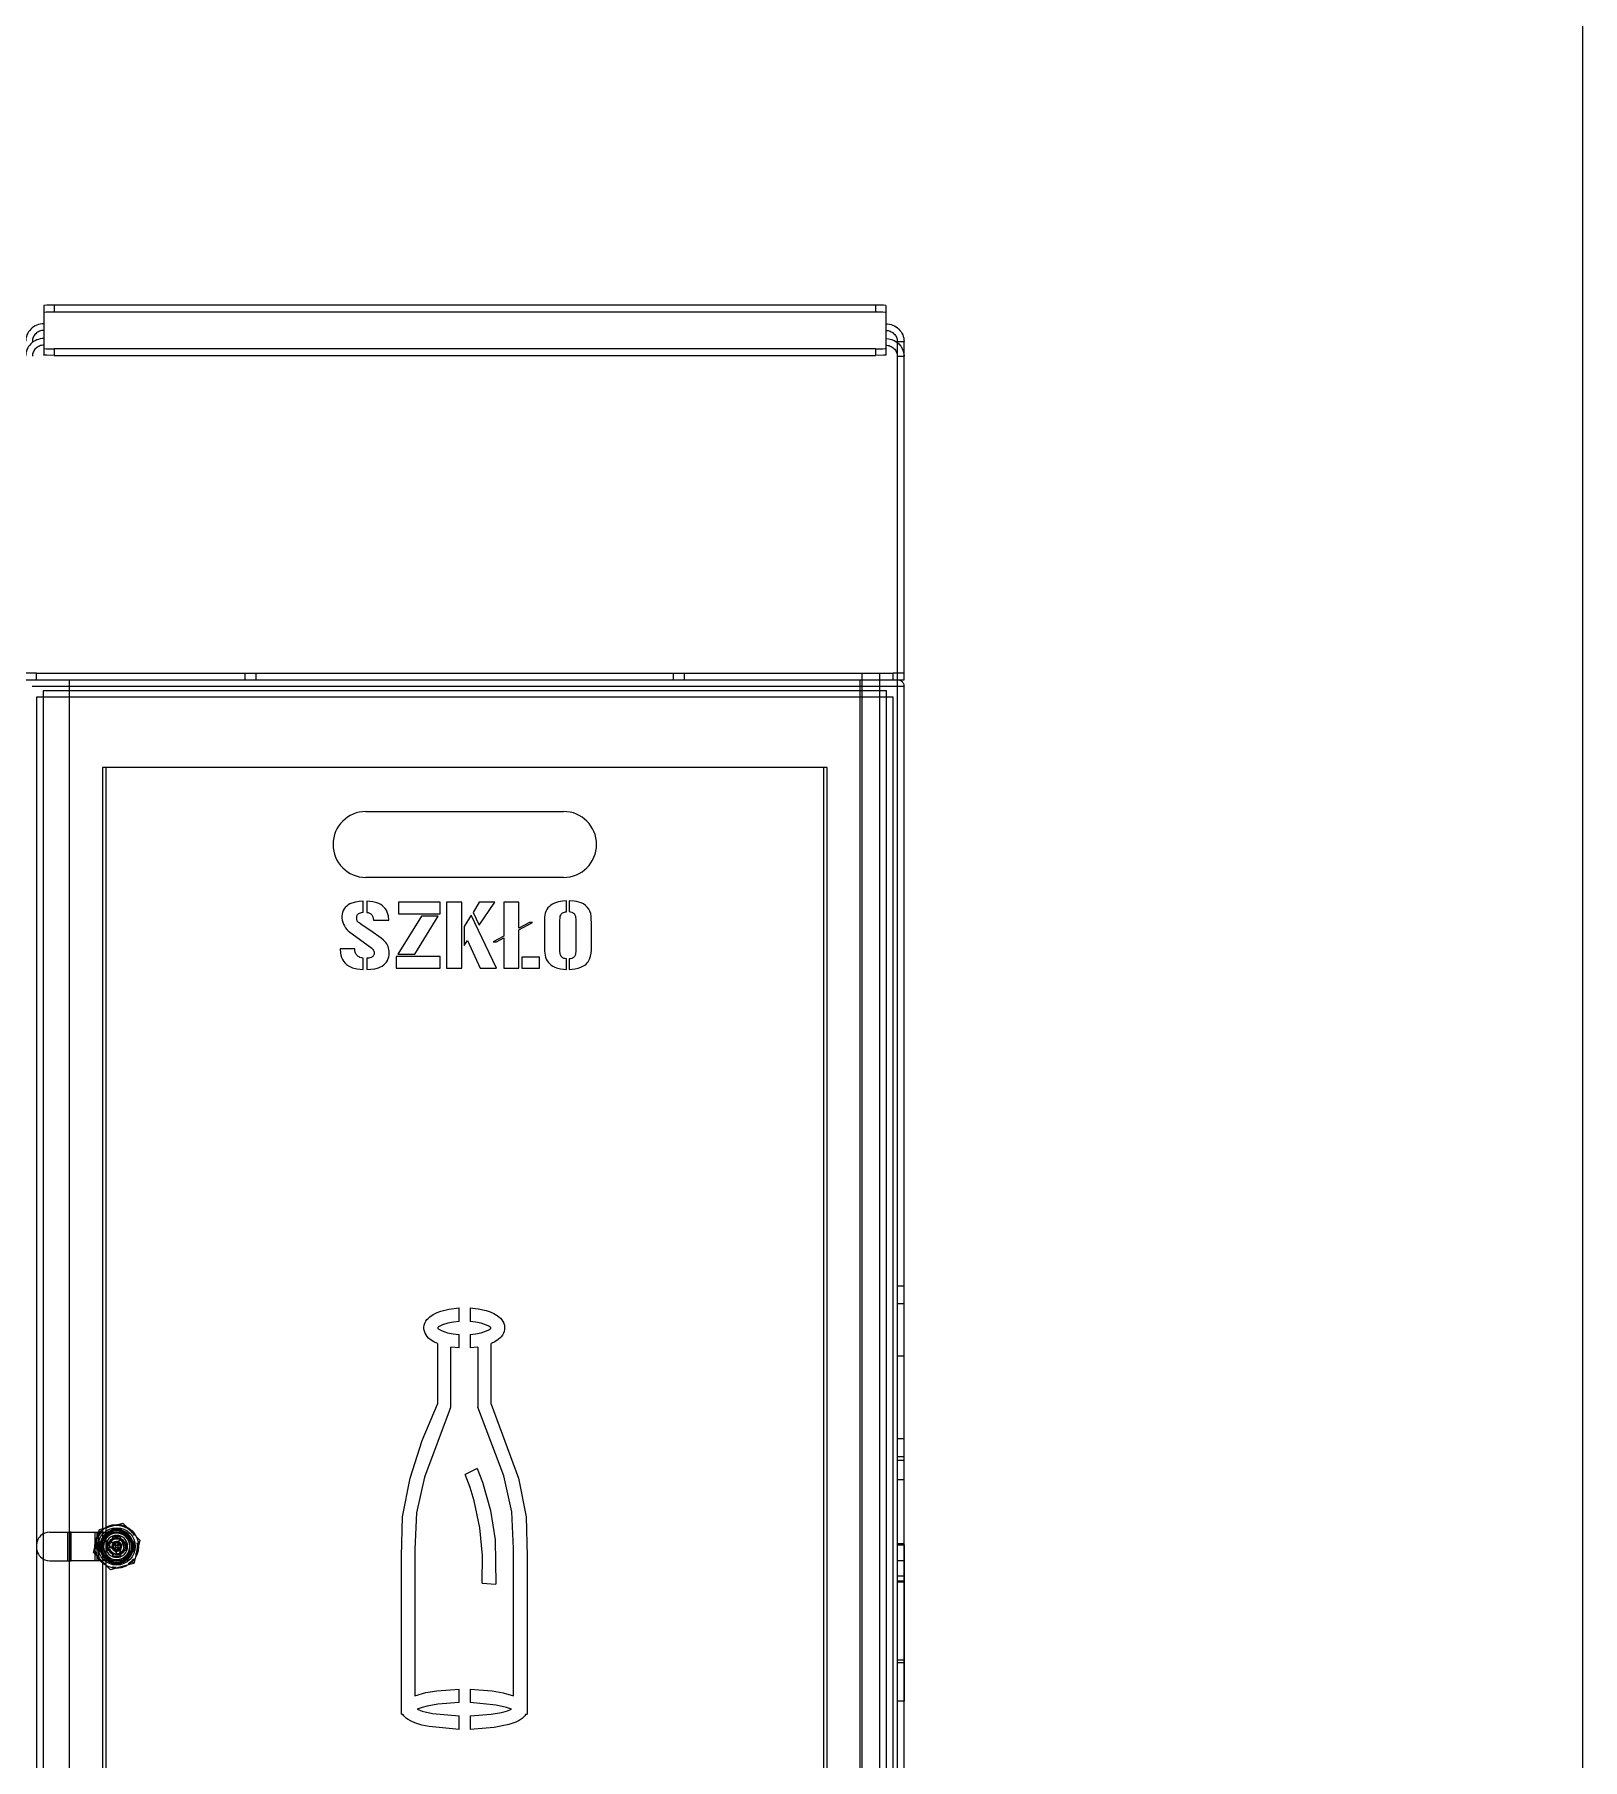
# Model space of a CAD drawing. Header units: millimetres. Extents: x 10366 to 13995, y 24552 to 29685.
# Drawn here: x 13290 to 13995, y 27531 to 28316 of the extents above; entities that cross this region are included whole.
import ezdxf

# ---------------------------------------------------------------- set-up
doc = ezdxf.new("R2010")
doc.units = ezdxf.units.MM
doc.header["$LTSCALE"] = 3
doc.layers.add('DomyÅ›lny', color=7, linetype='Continuous')

msp = doc.modelspace()

# ---------------------------------------------------------------- linework, layer by layer
msp.add_lwpolyline([(10366.2, 24552.48), (10366.2, 29684.64), (13995, 29684.64), (13995, 24552.48)], close=True)
at = {"layer": 'DomyÅ›lny'}
for p, q in [((13294.38, 28192.98), (13294.38, 28189.97)), ((13673.1, 28193.21), (13299.03, 28193.21)), ((13299.03, 28193.21), (13299.03, 28190.21)), ((13673.1, 28193.21), (13673.1, 28190.21)), ((13677.76, 28192.98), (13677.76, 28189.97)), ((13294.38, 28189.97), (13294.38, 28181.69)), ((13299.03, 28190.21), (13673.1, 28190.21)), ((13677.76, 28189.97), (13677.76, 28181.69)), ((13294.38, 28181.69), (13294.38, 28174.99)), ((13677.76, 28181.69), (13677.76, 28174.99)), ((13682.96, 28176.68), (13686.07, 28176.68)), ((13682.96, 28176.68), (13682.96, 28025.68)), ((13686.07, 28022.68), (13686.07, 28176.68)), ((13294.38, 28174.99), (13294.38, 28170.51)), ((13673.1, 28173.28), (13299.03, 28173.28)), ((13299.03, 28173.28), (13299.03, 28170.27)), ((13299.03, 28170.27), (13673.1, 28170.27)), ((13673.1, 28173.28), (13673.1, 28170.27)), ((13677.76, 28174.99), (13677.76, 28170.51)), ((13682.96, 28169.98), (13686.07, 28169.98)), ((13289.05, 28019.68), (13306.05, 28019.68)), ((13291.05, 28025.68), (13681.05, 28025.68)), ((13291.05, 28022.68), (13291.05, 28025.68)), ((13291.05, 28022.68), (13681.05, 28022.68)), ((13306.05, 28017.68), (13306.05, 28022.68)), ((13306.05, 28019.68), (13666.05, 28019.68)), ((13386.05, 28022.68), (13386.05, 28025.68)), ((13391.05, 28022.68), (13391.05, 28025.68)), ((13581.05, 28022.68), (13581.05, 28025.68)), ((13586.05, 28022.68), (13586.05, 28025.68)), ((13666.05, 28017.68), (13666.05, 28022.68)), ((13666.05, 28019.68), (13683.05, 28019.68)), ((13666.95, 28022.68), (13666.95, 28025.68)), ((13666.95, 28017.68), (13666.95, 28022.68)), ((13674.95, 28025.68), (13674.95, 28022.68)), ((13674.95, 28022.68), (13674.95, 28017.68)), ((13681.05, 28022.68), (13681.05, 28025.68)), ((13682.96, 28025.68), (13682.96, 28022.68)), ((13683.05, 27232.68), (13683.05, 28022.68)), ((13686.05, 28022.68), (13686.05, 28025.68)), ((13686.05, 27235.68), (13686.05, 28019.68)), ((13291.05, 28014.68), (13291.05, 27240.68)), ((13678.05, 28017.68), (13294.05, 28017.68)), ((13678.05, 28014.68), (13294.05, 28014.68)), ((13294.05, 28014.68), (13294.05, 27240.68)), ((13306.05, 27237.68), (13306.05, 28017.68)), ((13666.05, 27237.68), (13666.05, 28017.68)), ((13666.95, 27237.68), (13666.95, 28017.68)), ((13674.95, 28017.68), (13674.95, 27237.68)), ((13678.05, 27240.68), (13678.05, 28014.68)), ((13681.05, 27240.68), (13681.05, 28014.68)), ((13651.05, 27982.68), (13321.05, 27982.68)), ((13321.05, 27982.68), (13321.05, 27237.68)), ((13322.55, 27982.68), (13322.55, 27234.18)), ((13649.55, 27234.18), (13649.55, 27982.68)), ((13651.05, 27237.68), (13651.05, 27982.68)), ((13441.05, 27962.68), (13531.05, 27962.68)), ((13531.05, 27932.68), (13441.05, 27932.68)), ((13439.76, 27916.79), (13439.76, 27921.83)), ((13441.46, 27921.83), (13441.46, 27916.77)), ((13455.9, 27921.34), (13455.9, 27916.03)), ((13474.84, 27921.34), (13455.9, 27921.34)), ((13474.84, 27916.03), (13474.84, 27921.34)), ((13477.76, 27921.34), (13477.76, 27891.34)), ((13484.71, 27921.34), (13477.76, 27921.34)), ((13484.71, 27891.34), (13484.71, 27921.34)), ((13492.56, 27921.34), (13489.84, 27916.69)), ((13499.8, 27921.34), (13492.56, 27921.34)), ((13492.62, 27910.98), (13499.8, 27921.34)), ((13503.82, 27921.34), (13503.82, 27905.94)), ((13510.71, 27921.34), (13503.82, 27921.34)), ((13510.71, 27909.64), (13510.71, 27921.34)), ((13532.33, 27917.08), (13532.33, 27921.98)), ((13533.53, 27922), (13533.53, 27917.1)), ((13444.42, 27913.18), (13451.39, 27913.2)), ((13466.33, 27915.05), (13455.63, 27897.69)), ((13455.9, 27916.03), (13474.84, 27916.03)), ((13463.26, 27897.69), (13473.95, 27915.05)), ((13473.95, 27915.05), (13466.33, 27915.05)), ((13488.95, 27915.47), (13485.83, 27910.34)), ((13485.83, 27910.34), (13485.83, 27901.73)), ((13500.46, 27891.34), (13488.95, 27915.47)), ((13489.84, 27916.69), (13492.62, 27910.98)), ((13515.44, 27912.18), (13510.71, 27909.64)), ((13510.71, 27908.83), (13516.95, 27912.18)), ((13516.95, 27912.18), (13515.44, 27912.18)), ((13485.83, 27901.73), (13487.27, 27903.89)), ((13487.27, 27903.89), (13493.1, 27891.34)), ((13503.82, 27905.94), (13498.94, 27903.32)), ((13498.94, 27903.32), (13500.42, 27903.32)), ((13500.42, 27903.32), (13503.82, 27905.14)), ((13503.82, 27905.14), (13503.82, 27891.34)), ((13510.71, 27891.34), (13510.71, 27908.83)), ((13435.96, 27900.22), (13429.32, 27900.22)), ((13439.82, 27890.71), (13439.82, 27895.9)), ((13441.46, 27895.88), (13441.46, 27890.71)), ((13454.82, 27896.65), (13454.86, 27891.34)), ((13474.84, 27896.65), (13454.82, 27896.65)), ((13455.63, 27897.69), (13463.26, 27897.69)), ((13474.84, 27891.34), (13474.84, 27896.65)), ((13520.03, 27896.36), (13512.04, 27896.36)), ((13512.04, 27896.36), (13512.04, 27891.34)), ((13520.03, 27891.34), (13520.03, 27896.36)), ((13532.33, 27890.76), (13532.33, 27895.57)), ((13533.53, 27895.57), (13533.53, 27890.76)), ((13454.86, 27891.34), (13474.84, 27891.34)), ((13477.76, 27891.34), (13484.71, 27891.34)), ((13493.1, 27891.34), (13500.46, 27891.34)), ((13503.82, 27891.34), (13510.71, 27891.34)), ((13512.04, 27891.34), (13520.03, 27891.34)), ((13683.05, 27746.79), (13686.05, 27746.79)), ((13483.45, 27730.55), (13483.45, 27736.69)), ((13488.45, 27736.68), (13488.45, 27730.54)), ((13683.05, 27738.7), (13686.05, 27738.7)), ((13483.45, 27718.45), (13483.45, 27724.58)), ((13488.45, 27724.6), (13488.45, 27718.47)), ((13473.57, 27720.51), (13473.57, 27692.9)), ((13479.7, 27691.52), (13479.7, 27718.85)), ((13491.95, 27718.85), (13491.95, 27691.52)), ((13498.08, 27692.9), (13498.08, 27720.51)), ((13683.05, 27714.9), (13686.05, 27714.9)), ((13479.4, 27690.89), (13479.7, 27691.52)), ((13686.05, 27677.13), (13683.05, 27677.13)), ((13686.05, 27668.97), (13683.05, 27668.97)), ((13683.05, 27667.41), (13686.05, 27667.41)), ((13491.63, 27663.58), (13486.15, 27660.85)), ((13683.05, 27658.64), (13686.05, 27658.64)), ((13297.05, 27634.63), (13305.26, 27634.63)), ((13305.26, 27621.63), (13305.26, 27634.63)), ((13306.8, 27634.63), (13306.11, 27634.63)), ((13306.11, 27634.63), (13317.78, 27634.63)), ((13306.11, 27634.63), (13306.11, 27621.63)), ((13306.8, 27621.63), (13306.8, 27634.63)), ((13317.78, 27634.63), (13318.47, 27634.63)), ((13317.78, 27621.63), (13317.78, 27634.63)), ((13318.47, 27634.63), (13318.47, 27621.63)), ((13319.32, 27634.63), (13330.53, 27634.63)), ((13319.32, 27634.63), (13319.32, 27621.63)), ((13319.81, 27630.24), (13325.41, 27635.85)), ((13329.64, 27635.85), (13335.24, 27630.24)), ((13322.83, 27629.83), (13324.18, 27629.83)), ((13322.83, 27626.43), (13322.83, 27629.83)), ((13324.18, 27629.83), (13322.83, 27629.83)), ((13322.83, 27629.83), (13322.83, 27626.43)), ((13330.59, 27631.19), (13323.34, 27629.25)), ((13323.34, 27629.25), (13328.65, 27623.95)), ((13325.83, 27632.83), (13329.23, 27632.83)), ((13325.83, 27631.47), (13325.83, 27632.83)), ((13329.23, 27632.83), (13325.83, 27632.83)), ((13325.83, 27632.83), (13325.83, 27631.47)), ((13328.65, 27623.95), (13330.59, 27631.19)), ((13329.23, 27632.83), (13329.23, 27631.47)), ((13329.23, 27631.47), (13329.23, 27632.83)), ((13330.87, 27629.83), (13332.23, 27629.83)), ((13332.23, 27629.83), (13330.87, 27629.83)), ((13332.23, 27629.83), (13332.23, 27626.43)), ((13332.23, 27626.43), (13332.23, 27629.83)), ((13683.05, 27629.38), (13686.05, 27629.38)), ((13683.05, 27628.78), (13686.05, 27628.78)), ((13297.05, 27621.63), (13305.26, 27621.63)), ((13317.78, 27621.63), (13306.11, 27621.63)), ((13306.11, 27621.63), (13306.8, 27621.63)), ((13318.47, 27621.63), (13317.78, 27621.63)), ((13330.53, 27621.63), (13319.32, 27621.63)), ((13325.41, 27620.41), (13319.81, 27626.02)), ((13324.18, 27626.43), (13322.83, 27626.43)), ((13322.83, 27626.43), (13324.18, 27626.43)), ((13325.83, 27623.43), (13325.83, 27624.79)), ((13325.83, 27624.79), (13325.83, 27623.43)), ((13329.23, 27623.43), (13325.83, 27623.43)), ((13325.83, 27623.43), (13329.23, 27623.43)), ((13329.23, 27624.79), (13329.23, 27623.43)), ((13329.23, 27623.43), (13329.23, 27624.79)), ((13335.24, 27626.02), (13329.64, 27620.41)), ((13332.23, 27626.43), (13330.87, 27626.43)), ((13330.87, 27626.43), (13332.23, 27626.43)), ((13335.28, 27620.37), (13334.24, 27621.41)), ((13686.05, 27621.62), (13683.05, 27621.62)), ((13494, 27611.36), (13500.12, 27610.95)), ((13686.05, 27614.56), (13683.05, 27614.56)), ((13683.05, 27612.38), (13686.05, 27612.38)), ((13683.05, 27612.04), (13686.05, 27612.04)), ((13686.05, 27576.26), (13683.05, 27576.26)), ((13686.05, 27575.1), (13683.05, 27575.1)), ((13483.45, 27557.01), (13483.45, 27563.13)), ((13488.45, 27563.12), (13488.45, 27557)), ((13686.05, 27557.69), (13683.05, 27557.69)), ((13457.23, 27551.74), (13457.82, 27551.74)), ((13483.45, 27544.81), (13483.45, 27550.93)), ((13488.45, 27550.94), (13488.45, 27544.82)), ((13513.84, 27551.74), (13514.42, 27551.74))]:
    msp.add_line(p, q, dxfattribs=at)
for points in [[(13299.03, 28193.21, 0), (13295.7, 28193.14, 0), (13294.72, 28193.07, 0), (13294.47, 28193.02, 0), (13294.43, 28193.01, 0), (13294.4, 28193, 0), (13294.39, 28193, 0), (13294.39, 28192.99, 0), (13294.38, 28192.99, 0), (13294.38, 28192.99, 0), (13294.38, 28192.98, 0), (13294.38, 28192.98, 0), (13294.38, 28192.98, 0), (13294.38, 28192.98, 0), (13294.38, 28192.98, 0), (13294.38, 28192.98, 0)], [(13677.76, 28192.98, 0), (13677.76, 28192.98, 0), (13677.75, 28192.98, 0), (13677.75, 28192.98, 0), (13677.75, 28192.98, 0), (13677.75, 28192.99, 0), (13677.75, 28192.99, 0), (13677.75, 28192.99, 0), (13677.74, 28192.99, 0), (13677.73, 28193, 0), (13677.72, 28193.01, 0), (13677.69, 28193.02, 0), (13677.58, 28193.04, 0), (13676.75, 28193.12, 0), (13673.1, 28193.21, 0)], [(13294.38, 28184.69, 0), (13293.55, 28184.65, 0), (13292.73, 28184.53, 0), (13291.93, 28184.33, 0), (13291.15, 28184.06, 0), (13290.41, 28183.72, 0), (13289.71, 28183.31, 0), (13289.06, 28182.83, 0), (13288.46, 28182.3, 0), (13287.92, 28181.72, 0), (13287.44, 28181.08, 0), (13287.02, 28180.41, 0), (13286.68, 28179.71, 0), (13286.41, 28178.97, 0), (13286.22, 28178.22, 0), (13286.11, 28177.45, 0), (13286.07, 28176.68, 0)], [(13294.38, 28189.97, 0), (13294.38, 28189.98, 0), (13294.38, 28189.98, 0), (13294.38, 28189.98, 0), (13294.38, 28189.98, 0), (13294.38, 28189.98, 0), (13294.38, 28189.98, 0), (13294.39, 28189.99, 0), (13294.39, 28189.99, 0), (13294.4, 28190, 0), (13294.41, 28190, 0), (13294.45, 28190.01, 0), (13294.55, 28190.04, 0), (13295.39, 28190.12, 0), (13299.03, 28190.21, 0)], [(13673.1, 28190.21, 0), (13676.43, 28190.14, 0), (13677.41, 28190.06, 0), (13677.67, 28190.02, 0), (13677.71, 28190.01, 0), (13677.73, 28190, 0), (13677.74, 28189.99, 0), (13677.75, 28189.99, 0), (13677.75, 28189.99, 0), (13677.75, 28189.98, 0), (13677.75, 28189.98, 0), (13677.75, 28189.98, 0), (13677.75, 28189.98, 0), (13677.75, 28189.98, 0), (13677.76, 28189.98, 0), (13677.76, 28189.97, 0)], [(13677.76, 28184.69, 0), (13678.58, 28184.65, 0), (13679.4, 28184.53, 0), (13680.2, 28184.33, 0), (13680.98, 28184.06, 0), (13681.72, 28183.72, 0), (13682.42, 28183.31, 0), (13683.07, 28182.83, 0), (13683.67, 28182.3, 0), (13684.22, 28181.72, 0), (13684.7, 28181.08, 0), (13685.11, 28180.41, 0), (13685.45, 28179.71, 0), (13685.72, 28178.97, 0), (13685.91, 28178.22, 0), (13686.03, 28177.45, 0), (13686.07, 28176.68, 0)], [(13294.38, 28177.99, 0), (13293.55, 28177.95, 0), (13292.73, 28177.83, 0), (13291.93, 28177.63, 0), (13291.15, 28177.36, 0), (13290.41, 28177.02, 0), (13289.71, 28176.61, 0), (13289.06, 28176.13, 0), (13288.46, 28175.6, 0), (13287.92, 28175.01, 0), (13287.44, 28174.38, 0), (13287.02, 28173.71, 0), (13286.68, 28173, 0), (13286.41, 28172.27, 0), (13286.22, 28171.52, 0), (13286.11, 28170.75, 0), (13286.07, 28169.98, 0)], [(13294.38, 28181.69, 0), (13293.85, 28181.67, 0), (13293.34, 28181.59, 0), (13292.83, 28181.47, 0), (13292.34, 28181.29, 0), (13291.88, 28181.08, 0), (13291.44, 28180.82, 0), (13291.03, 28180.52, 0), (13290.66, 28180.18, 0), (13290.32, 28179.82, 0), (13290.02, 28179.42, 0), (13289.77, 28179, 0), (13289.56, 28178.56, 0), (13289.39, 28178.1, 0), (13289.27, 28177.64, 0), (13289.2, 28177.16, 0), (13289.18, 28176.68, 0)], [(13677.76, 28181.69, 0), (13678.28, 28181.67, 0), (13678.8, 28181.59, 0), (13679.3, 28181.47, 0), (13679.79, 28181.29, 0), (13680.25, 28181.08, 0), (13680.69, 28180.82, 0), (13681.1, 28180.52, 0), (13681.48, 28180.18, 0), (13681.81, 28179.82, 0), (13682.11, 28179.42, 0), (13682.37, 28179, 0), (13682.58, 28178.56, 0), (13682.74, 28178.1, 0), (13682.86, 28177.64, 0), (13682.93, 28177.16, 0), (13682.96, 28176.68, 0)], [(13677.76, 28177.99, 0), (13679.1, 28177.88, 0), (13680.4, 28177.57, 0), (13681.63, 28177.06, 0), (13682.76, 28176.37, 0), (13683.75, 28175.52, 0), (13684.59, 28174.54, 0), (13685.25, 28173.44, 0), (13685.72, 28172.26, 0)], [(13294.38, 28174.99, 0), (13293.85, 28174.96, 0), (13293.34, 28174.89, 0), (13292.83, 28174.76, 0), (13292.34, 28174.59, 0), (13291.88, 28174.37, 0), (13291.44, 28174.11, 0), (13291.03, 28173.82, 0), (13290.66, 28173.48, 0), (13290.32, 28173.11, 0), (13290.02, 28172.72, 0), (13289.77, 28172.3, 0), (13289.56, 28171.86, 0), (13289.39, 28171.4, 0), (13289.27, 28170.93, 0), (13289.2, 28170.46, 0), (13289.18, 28169.98, 0)], [(13294.38, 28173.51, 0), (13294.38, 28173.51, 0), (13294.38, 28173.51, 0), (13294.38, 28173.51, 0), (13294.38, 28173.51, 0), (13294.38, 28173.51, 0), (13294.38, 28173.5, 0), (13294.39, 28173.5, 0), (13294.39, 28173.5, 0), (13294.4, 28173.49, 0), (13294.41, 28173.49, 0), (13294.45, 28173.47, 0), (13294.55, 28173.45, 0), (13295.39, 28173.37, 0), (13299.03, 28173.28, 0)], [(13299.03, 28170.27, 0), (13295.7, 28170.35, 0), (13294.72, 28170.42, 0), (13294.47, 28170.46, 0), (13294.43, 28170.48, 0), (13294.4, 28170.49, 0), (13294.39, 28170.49, 0), (13294.39, 28170.5, 0), (13294.38, 28170.5, 0), (13294.38, 28170.5, 0), (13294.38, 28170.5, 0), (13294.38, 28170.5, 0), (13294.38, 28170.51, 0), (13294.38, 28170.51, 0), (13294.38, 28170.51, 0), (13294.38, 28170.51, 0)], [(13673.1, 28173.28, 0), (13676.43, 28173.35, 0), (13677.41, 28173.43, 0), (13677.67, 28173.47, 0), (13677.71, 28173.48, 0), (13677.73, 28173.49, 0), (13677.74, 28173.5, 0), (13677.75, 28173.5, 0), (13677.75, 28173.5, 0), (13677.75, 28173.51, 0), (13677.75, 28173.51, 0), (13677.75, 28173.51, 0), (13677.75, 28173.51, 0), (13677.75, 28173.51, 0), (13677.76, 28173.51, 0), (13677.76, 28173.51, 0)], [(13677.76, 28170.51, 0), (13677.76, 28170.51, 0), (13677.75, 28170.51, 0), (13677.75, 28170.51, 0), (13677.75, 28170.5, 0), (13677.75, 28170.5, 0), (13677.75, 28170.5, 0), (13677.75, 28170.5, 0), (13677.74, 28170.49, 0), (13677.73, 28170.49, 0), (13677.72, 28170.48, 0), (13677.69, 28170.47, 0), (13677.58, 28170.45, 0), (13676.75, 28170.36, 0), (13673.1, 28170.27, 0)], [(13677.76, 28174.99, 0), (13678.28, 28174.96, 0), (13678.8, 28174.89, 0), (13679.3, 28174.76, 0), (13679.79, 28174.59, 0), (13680.25, 28174.37, 0), (13680.69, 28174.11, 0), (13681.1, 28173.82, 0), (13681.48, 28173.48, 0), (13681.81, 28173.11, 0), (13682.11, 28172.72, 0), (13682.37, 28172.3, 0), (13682.58, 28171.86, 0), (13682.74, 28171.4, 0), (13682.86, 28170.93, 0), (13682.93, 28170.46, 0), (13682.96, 28169.98, 0)], [(13685.72, 28172.26, 0), (13685.98, 28171.13, 0), (13686.07, 28169.98, 0)], [(13291.05, 28025.68, 0), (13286.05, 28025.68, 0)], [(13286.05, 28022.68, 0), (13286.05, 28022.68, 0), (13286.05, 28022.68, 0), (13286.05, 28022.68, 0), (13286.05, 28022.68, 0), (13286.05, 28022.68, 0), (13286.05, 28022.68, 0), (13286.05, 28022.68, 0), (13286.05, 28022.68, 0), (13286.05, 28022.68, 0), (13286.06, 28022.68, 0), (13286.06, 28022.68, 0), (13286.06, 28022.68, 0), (13286.09, 28022.68, 0), (13286.2, 28022.68, 0), (13286.67, 28022.68, 0), (13291.05, 28022.68, 0)], [(13686.05, 28025.68, 0), (13686.05, 28025.68, 0), (13686.05, 28025.68, 0), (13686.05, 28025.68, 0), (13686.05, 28025.68, 0), (13686.05, 28025.68, 0), (13686.05, 28025.68, 0), (13686.05, 28025.68, 0), (13686.05, 28025.68, 0), (13686.05, 28025.68, 0), (13686.05, 28025.68, 0), (13686.05, 28025.68, 0), (13686.05, 28025.68, 0), (13686.05, 28025.68, 0), (13686.02, 28025.68, 0), (13685.91, 28025.68, 0), (13685.44, 28025.68, 0), (13681.05, 28025.68, 0)], [(13681.05, 28022.68, 0), (13686.05, 28022.68, 0)], [(13683.05, 28022.68, 0), (13683.43, 28022.66, 0), (13683.8, 28022.58, 0), (13684.14, 28022.48, 0), (13684.45, 28022.34, 0), (13684.72, 28022.17, 0), (13684.97, 28021.99, 0), (13685.19, 28021.79, 0), (13685.38, 28021.58, 0), (13685.54, 28021.36, 0), (13685.68, 28021.13, 0), (13685.8, 28020.9, 0), (13685.96, 28020.42, 0), (13686.03, 28020.06, 0), (13686.05, 28019.68, 0)], [(13683.05, 28019.68, 0), (13686.05, 28019.68, 0)], [(13294.05, 28014.68, 0), (13291.05, 28014.68, 0)], [(13294.05, 28017.68, 0), (13294.05, 28017.68, 0), (13294.05, 28017.68, 0), (13294.05, 28017.68, 0), (13294.05, 28017.68, 0), (13294.05, 28017.68, 0), (13294.05, 28017.68, 0), (13294.05, 28017.68, 0), (13294.05, 28017.68, 0), (13294.05, 28017.68, 0), (13294.05, 28017.68, 0), (13294.05, 28017.68, 0), (13294.05, 28017.68, 0), (13294.05, 28017.68, 0), (13294.05, 28017.66, 0), (13294.05, 28017.6, 0), (13294.05, 28017.31, 0), (13294.05, 28014.68, 0)], [(13678.05, 28014.68, 0), (13678.05, 28017.68, 0)], [(13681.05, 28014.68, 0), (13681.05, 28014.68, 0), (13681.05, 28014.68, 0), (13681.05, 28014.68, 0), (13681.05, 28014.68, 0), (13681.05, 28014.68, 0), (13681.05, 28014.68, 0), (13681.05, 28014.68, 0), (13681.05, 28014.68, 0), (13681.05, 28014.68, 0), (13681.05, 28014.68, 0), (13681.05, 28014.68, 0), (13681.05, 28014.68, 0), (13681.05, 28014.68, 0), (13681.03, 28014.68, 0), (13680.97, 28014.68, 0), (13680.68, 28014.68, 0), (13678.05, 28014.68, 0)], [(13439.76, 27921.83, 0), (13438, 27921.72, 0), (13436.26, 27921.44, 0), (13434.57, 27920.95, 0), (13433.76, 27920.6, 0), (13432.99, 27920.17, 0), (13432.28, 27919.65, 0), (13431.65, 27919.04, 0), (13431.11, 27918.34, 0), (13430.68, 27917.57, 0), (13430.36, 27916.75, 0), (13430.15, 27915.89, 0), (13430.04, 27915.02, 0), (13430, 27914.14, 0)], [(13451.39, 27913.2, 0), (13451.25, 27915.07, 0), (13451.06, 27915.98, 0), (13450.77, 27916.87, 0), (13450.37, 27917.71, 0), (13449.85, 27918.49, 0), (13449.24, 27919.2, 0), (13448.53, 27919.81, 0), (13447.75, 27920.32, 0), (13446.92, 27920.74, 0), (13446.05, 27921.08, 0), (13444.24, 27921.55, 0), (13441.46, 27921.83, 0)], [(13532.33, 27921.98, 0), (13530.48, 27921.84, 0), (13528.66, 27921.52, 0), (13526.9, 27920.96, 0), (13526.06, 27920.56, 0), (13525.28, 27920.07, 0), (13524.56, 27919.49, 0), (13523.93, 27918.81, 0), (13523.4, 27918.05, 0), (13522.99, 27917.22, 0), (13522.69, 27916.35, 0), (13522.49, 27915.44, 0), (13522.38, 27914.52, 0), (13522.35, 27913.6, 0)], [(13532.33, 27895.57, 0), (13531.56, 27895.7, 0), (13531.19, 27895.82, 0), (13530.84, 27895.97, 0), (13530.51, 27896.18, 0), (13530.21, 27896.43, 0), (13529.96, 27896.73, 0), (13529.76, 27897.06, 0), (13529.61, 27897.42, 0), (13529.51, 27897.79, 0), (13529.44, 27898.17, 0), (13529.4, 27898.95, 0), (13529.4, 27905.16, 0), (13529.4, 27911.37, 0), (13529.4, 27913.21, 0), (13529.41, 27914.13, 0), (13529.45, 27914.59, 0), (13529.55, 27915.05, 0), (13529.71, 27915.48, 0), (13529.81, 27915.69, 0), (13529.93, 27915.88, 0), (13530.07, 27916.06, 0), (13530.23, 27916.23, 0), (13530.4, 27916.39, 0), (13530.59, 27916.52, 0), (13530.99, 27916.75, 0), (13531.42, 27916.91, 0), (13531.87, 27917.02, 0), (13532.33, 27917.08, 0)], [(13532.33, 27895.57, 0), (13531.56, 27895.7, 0), (13531.19, 27895.82, 0), (13530.84, 27895.97, 0), (13530.51, 27896.18, 0), (13530.21, 27896.43, 0), (13529.96, 27896.73, 0), (13529.76, 27897.06, 0), (13529.61, 27897.42, 0), (13529.51, 27897.79, 0), (13529.44, 27898.17, 0), (13529.4, 27898.95, 0), (13529.4, 27905.16, 0), (13529.4, 27911.37, 0), (13529.4, 27913.22, 0), (13529.41, 27914.14, 0), (13529.45, 27914.6, 0), (13529.55, 27915.05, 0), (13529.71, 27915.48, 0), (13529.81, 27915.69, 0), (13529.93, 27915.88, 0), (13530.07, 27916.07, 0), (13530.23, 27916.24, 0), (13530.4, 27916.39, 0), (13530.59, 27916.53, 0), (13530.99, 27916.75, 0), (13531.42, 27916.91, 0), (13531.87, 27917.02, 0), (13532.33, 27917.08, 0)], [(13533.53, 27890.76, 0), (13536.29, 27891.01, 0), (13537.64, 27891.31, 0), (13538.95, 27891.76, 0), (13540.18, 27892.4, 0), (13540.75, 27892.79, 0), (13541.28, 27893.24, 0), (13541.76, 27893.73, 0), (13542.19, 27894.28, 0), (13542.56, 27894.86, 0), (13542.88, 27895.48, 0), (13543.34, 27896.78, 0), (13543.6, 27898.14, 0), (13543.7, 27899.53, 0), (13543.7, 27910.61, 0), (13543.59, 27915.11, 0), (13543.37, 27916.22, 0), (13543.01, 27917.28, 0), (13542.5, 27918.28, 0), (13541.82, 27919.19, 0), (13541, 27919.96, 0), (13540.07, 27920.58, 0), (13539.05, 27921.07, 0), (13537.99, 27921.44, 0), (13536.89, 27921.7, 0), (13535.78, 27921.87, 0), (13533.53, 27922, 0)], [(13533.53, 27917.1, 0), (13534.15, 27917.02, 0), (13534.75, 27916.85, 0), (13535.04, 27916.73, 0), (13535.31, 27916.58, 0), (13535.57, 27916.39, 0), (13535.79, 27916.18, 0), (13535.99, 27915.94, 0), (13536.16, 27915.68, 0), (13536.3, 27915.4, 0), (13536.4, 27915.1, 0), (13536.47, 27914.8, 0), (13536.52, 27914.49, 0), (13536.56, 27913.87, 0)], [(13430, 27914.14, 0), (13430.19, 27913.21, 0), (13430.45, 27912.3, 0), (13430.8, 27911.42, 0), (13431.23, 27910.58, 0), (13431.75, 27909.78, 0), (13432.34, 27909.04, 0), (13433, 27908.36, 0), (13433.72, 27907.75, 0)], [(13451.6, 27898.37, 0), (13451.59, 27899.09, 0), (13451.51, 27899.81, 0), (13451.37, 27900.52, 0), (13451.15, 27901.21, 0), (13450.86, 27901.87, 0), (13450.5, 27902.5, 0), (13450.08, 27903.09, 0), (13449.11, 27904.15, 0), (13447.98, 27905.06, 0), (13443.25, 27908.37, 0), (13439.36, 27911, 0), (13438.39, 27911.65, 0), (13437.9, 27911.98, 0), (13437.66, 27912.15, 0), (13437.44, 27912.35, 0), (13437.25, 27912.57, 0), (13437.1, 27912.82, 0), (13436.98, 27913.08, 0), (13436.89, 27913.37, 0), (13436.84, 27913.65, 0), (13436.83, 27913.95, 0), (13436.84, 27914.24, 0), (13436.87, 27914.53, 0)], [(13436.87, 27914.53, 0), (13436.89, 27914.79, 0), (13436.94, 27915.04, 0), (13437.01, 27915.28, 0), (13437.12, 27915.51, 0), (13437.25, 27915.73, 0), (13437.42, 27915.92, 0), (13437.61, 27916.09, 0), (13437.82, 27916.24, 0), (13438.04, 27916.36, 0), (13438.51, 27916.56, 0), (13439, 27916.69, 0), (13439.76, 27916.79, 0)], [(13441.46, 27916.77, 0), (13442.09, 27916.64, 0), (13442.4, 27916.55, 0), (13442.7, 27916.42, 0), (13442.98, 27916.27, 0), (13443.25, 27916.08, 0), (13443.49, 27915.87, 0), (13443.71, 27915.62, 0), (13443.89, 27915.36, 0), (13444.04, 27915.07, 0), (13444.17, 27914.77, 0), (13444.33, 27914.15, 0), (13444.42, 27913.18, 0)], [(13522.35, 27913.6, 0), (13522.38, 27899.05, 0), (13522.62, 27897.25, 0), (13522.85, 27896.37, 0), (13523.18, 27895.52, 0), (13523.6, 27894.72, 0), (13524.12, 27893.97, 0), (13524.74, 27893.3, 0), (13525.43, 27892.71, 0), (13526.19, 27892.21, 0), (13527.01, 27891.8, 0), (13527.85, 27891.48, 0), (13529.62, 27891.03, 0), (13532.33, 27890.76, 0)], [(13536.56, 27913.87, 0), (13536.56, 27903.84, 0), (13536.56, 27898.82, 0), (13536.53, 27898.2, 0), (13536.4, 27897.58, 0), (13536.3, 27897.29, 0), (13536.17, 27897, 0), (13536, 27896.74, 0), (13535.8, 27896.49, 0), (13535.58, 27896.28, 0), (13535.32, 27896.09, 0), (13535.05, 27895.94, 0), (13534.76, 27895.82, 0), (13534.15, 27895.65, 0), (13533.53, 27895.57, 0)], [(13433.72, 27907.75, 0), (13443.05, 27900.98, 0)], [(13429.32, 27900.22, 0), (13429.46, 27898.21, 0), (13429.66, 27897.23, 0), (13429.96, 27896.27, 0), (13430.36, 27895.35, 0), (13430.89, 27894.49, 0), (13431.52, 27893.71, 0), (13432.26, 27893.03, 0), (13433.08, 27892.45, 0), (13433.96, 27891.97, 0), (13434.89, 27891.58, 0), (13436.82, 27891.05, 0), (13439.82, 27890.71, 0)], [(13439.82, 27895.9, 0), (13439.02, 27896.03, 0), (13438.25, 27896.28, 0), (13437.89, 27896.46, 0), (13437.54, 27896.67, 0), (13437.23, 27896.92, 0), (13436.95, 27897.21, 0), (13436.7, 27897.53, 0), (13436.5, 27897.88, 0), (13436.33, 27898.24, 0), (13436.2, 27898.62, 0), (13436.03, 27899.41, 0), (13435.96, 27900.22, 0)], [(13441.46, 27890.71, 0), (13445.03, 27891.09, 0), (13446.77, 27891.56, 0), (13447.6, 27891.9, 0), (13448.4, 27892.32, 0), (13449.14, 27892.82, 0), (13449.81, 27893.42, 0), (13450.39, 27894.11, 0), (13450.85, 27894.88, 0), (13451.2, 27895.71, 0), (13451.43, 27896.58, 0), (13451.56, 27897.47, 0), (13451.6, 27898.37, 0)], [(13444.84, 27898.29, 0), (13444.82, 27898, 0), (13444.77, 27897.71, 0), (13444.68, 27897.44, 0), (13444.54, 27897.18, 0), (13444.37, 27896.95, 0), (13444.17, 27896.74, 0), (13443.94, 27896.57, 0), (13443.69, 27896.42, 0), (13443.43, 27896.29, 0), (13442.88, 27896.1, 0), (13442.32, 27895.98, 0), (13441.46, 27895.88, 0)], [(13443.05, 27900.98, 0), (13443.7, 27900.46, 0), (13443.99, 27900.16, 0), (13444.24, 27899.83, 0), (13444.46, 27899.47, 0), (13444.63, 27899.09, 0), (13444.76, 27898.7, 0), (13444.84, 27898.29, 0)], [(13473.57, 27720.51, 0), (13471.88, 27721.32, 0), (13470.31, 27722.34, 0), (13469.59, 27722.94, 0), (13468.95, 27723.62, 0), (13468.39, 27724.37, 0), (13467.94, 27725.2, 0), (13467.63, 27726.08, 0), (13467.47, 27727.01, 0), (13467.46, 27727.94, 0), (13467.59, 27728.87, 0), (13467.87, 27729.77, 0), (13468.29, 27730.61, 0), (13468.82, 27731.38, 0), (13469.46, 27732.07, 0), (13470.16, 27732.69, 0), (13471.72, 27733.74, 0), (13473.4, 27734.57, 0), (13475.16, 27735.22, 0), (13478.8, 27736.14, 0), (13483.45, 27736.69, 0)], [(13488.45, 27736.68, 0), (13492.15, 27736.26, 0), (13495.78, 27735.45, 0), (13497.54, 27734.86, 0), (13499.24, 27734.11, 0), (13500.85, 27733.17, 0), (13501.59, 27732.61, 0), (13502.28, 27731.99, 0), (13502.9, 27731.29, 0), (13503.42, 27730.52, 0), (13503.82, 27729.68, 0), (13504.08, 27728.79, 0), (13504.2, 27727.87, 0), (13504.17, 27726.94, 0), (13504, 27726.02, 0), (13503.69, 27725.15, 0), (13503.24, 27724.33, 0), (13502.68, 27723.59, 0), (13502.03, 27722.92, 0), (13501.32, 27722.32, 0), (13499.76, 27721.31, 0), (13498.08, 27720.51, 0)], [(13488.45, 27736.68, 0), (13492.15, 27736.26, 0), (13495.78, 27735.45, 0), (13497.54, 27734.86, 0), (13499.25, 27734.11, 0), (13500.85, 27733.17, 0), (13501.59, 27732.61, 0), (13502.28, 27731.98, 0), (13502.9, 27731.29, 0), (13503.42, 27730.52, 0), (13503.82, 27729.68, 0), (13504.08, 27728.79, 0), (13504.2, 27727.86, 0), (13504.17, 27726.93, 0), (13504, 27726.02, 0), (13503.69, 27725.14, 0), (13503.24, 27724.33, 0), (13502.68, 27723.59, 0), (13502.03, 27722.92, 0), (13501.32, 27722.32, 0), (13499.76, 27721.31, 0), (13498.08, 27720.51, 0)], [(13483.45, 27730.55, 0), (13480.86, 27730.27, 0), (13478.31, 27729.76, 0), (13475.84, 27728.93, 0), (13474.67, 27728.36, 0), (13474.13, 27728.01, 0), (13473.87, 27727.8, 0), (13473.76, 27727.69, 0), (13473.65, 27727.57, 0)], [(13498, 27727.57, 0), (13497.78, 27727.8, 0), (13497.54, 27728, 0), (13497, 27728.34, 0), (13495.87, 27728.91, 0), (13493.46, 27729.72, 0), (13490.98, 27730.25, 0), (13488.45, 27730.54, 0)], [(13473.65, 27727.57, 0), (13473.76, 27727.45, 0), (13474, 27727.23, 0), (13474.53, 27726.86, 0), (13475.69, 27726.27, 0), (13478.15, 27725.42, 0), (13480.7, 27724.89, 0), (13483.45, 27724.58, 0)], [(13488.45, 27724.6, 0), (13490.98, 27724.89, 0), (13493.46, 27725.41, 0), (13495.87, 27726.23, 0), (13497.01, 27726.79, 0), (13497.54, 27727.14, 0), (13497.78, 27727.34, 0), (13498, 27727.57, 0)], [(13483.45, 27718.45, 0), (13479.7, 27718.85, 0)], [(13491.95, 27718.85, 0), (13488.45, 27718.47, 0)], [(13457.23, 27551.74, 0), (13457.23, 27623.63, 0), (13457.71, 27641.58, 0), (13461.2, 27659.2, 0), (13466.7, 27676.3, 0), (13473.57, 27692.9, 0)], [(13479.4, 27690.89, 0), (13467.72, 27659.71, 0), (13464.13, 27643.44, 0), (13463.36, 27626.82, 0), (13463.36, 27560.15, 0)], [(13508.29, 27560.15, 0), (13508.29, 27627.16, 0), (13507.46, 27643.87, 0), (13503.78, 27660.21, 0), (13491.95, 27691.52, 0)], [(13498.08, 27692.9, 0), (13510.45, 27659.2, 0), (13513.94, 27641.59, 0), (13514.42, 27623.63, 0), (13514.42, 27551.74, 0)], [(13494, 27611.36, 0), (13494.16, 27623.99, 0), (13492.95, 27636.57, 0), (13490.34, 27648.94, 0), (13488.48, 27654.98, 0), (13486.15, 27660.85, 0)], [(13491.63, 27663.58, 0), (13494.17, 27657.36, 0), (13497.79, 27644.41, 0), (13499.83, 27631.12, 0), (13500.12, 27610.95, 0)], [(13305.26, 27634.63, 0), (13306.11, 27634.63, 0)], [(13317.78, 27634.63, 0), (13319.32, 27634.63, 0)], [(13318.81, 27632.31, 0), (13319.77, 27635.89, 0)], [(13319.77, 27635.89, 0), (13325.07, 27637.31, 0)], [(13325.07, 27637.31, 0), (13330.37, 27638.73, 0)], [(13330.37, 27638.73, 0), (13334.24, 27634.85, 0)], [(13334.24, 27634.85, 0), (13338.12, 27630.97, 0)], [(13316.93, 27625.29, 0), (13317.92, 27628.97, 0)], [(13317.92, 27628.97, 0), (13318.35, 27630.59, 0)], [(13318.35, 27630.59, 0), (13318.71, 27631.92, 0)], [(13327.33, 27627.39, 0), (13326.28, 27626.34, 0)], [(13326.91, 27628.46, 0), (13326.4, 27628.9, 0)], [(13326.4, 27627.36, 0), (13326.91, 27627.8, 0)], [(13326.76, 27629.26, 0), (13327.2, 27628.75, 0)], [(13327.2, 27627.51, 0), (13326.76, 27627, 0)], [(13326.91, 27627.8, 0), (13326.94, 27627.84, 0), (13326.97, 27627.87, 0), (13326.99, 27627.91, 0), (13327.01, 27627.94, 0), (13327.03, 27627.99, 0), (13327.04, 27628.03, 0), (13327.05, 27628.08, 0), (13327.05, 27628.13, 0), (13327.05, 27628.18, 0), (13327.04, 27628.23, 0), (13327.03, 27628.27, 0), (13327.01, 27628.31, 0), (13326.99, 27628.35, 0), (13326.97, 27628.39, 0), (13326.94, 27628.42, 0), (13326.91, 27628.46, 0)], [(13327.2, 27628.75, 0), (13327.23, 27628.72, 0), (13327.27, 27628.69, 0), (13327.3, 27628.66, 0), (13327.34, 27628.64, 0), (13327.38, 27628.63, 0), (13327.43, 27628.61, 0), (13327.48, 27628.6, 0), (13327.53, 27628.6, 0), (13327.57, 27628.6, 0), (13327.62, 27628.61, 0), (13327.67, 27628.63, 0), (13327.71, 27628.64, 0), (13327.75, 27628.66, 0), (13327.79, 27628.69, 0), (13327.82, 27628.72, 0), (13327.85, 27628.75, 0)], [(13327.85, 27627.51, 0), (13327.82, 27627.54, 0), (13327.79, 27627.57, 0), (13327.75, 27627.59, 0), (13327.71, 27627.62, 0), (13327.67, 27627.63, 0), (13327.62, 27627.65, 0), (13327.57, 27627.65, 0), (13327.53, 27627.66, 0), (13327.48, 27627.65, 0), (13327.43, 27627.65, 0), (13327.38, 27627.63, 0), (13327.34, 27627.62, 0), (13327.3, 27627.59, 0), (13327.27, 27627.57, 0), (13327.23, 27627.54, 0), (13327.2, 27627.51, 0)], [(13327.73, 27628.87, 0), (13328.77, 27629.91, 0)], [(13328.77, 27626.34, 0), (13327.73, 27627.39, 0)], [(13327.85, 27628.75, 0), (13328.3, 27629.26, 0)], [(13328.3, 27627, 0), (13327.85, 27627.51, 0)], [(13328.15, 27628.46, 0), (13328.12, 27628.42, 0), (13328.09, 27628.39, 0), (13328.06, 27628.35, 0), (13328.04, 27628.31, 0), (13328.02, 27628.27, 0), (13328.01, 27628.23, 0), (13328, 27628.18, 0), (13328, 27628.13, 0), (13328, 27628.08, 0), (13328.01, 27628.03, 0), (13328.02, 27627.99, 0), (13328.04, 27627.94, 0), (13328.06, 27627.91, 0), (13328.09, 27627.87, 0), (13328.12, 27627.84, 0), (13328.15, 27627.8, 0)], [(13328.65, 27628.9, 0), (13328.15, 27628.46, 0)], [(13328.15, 27627.8, 0), (13328.65, 27627.36, 0)], [(13329.31, 27629.37, 0), (13328.27, 27628.33, 0)], [(13328.65, 27628.9, 0), (13328.58, 27629, 0), (13328.49, 27629.1, 0)], [(13337.11, 27627.21, 0), (13336.7, 27625.67, 0)], [(13338.12, 27630.97, 0), (13337.11, 27627.21, 0)], [(13305.26, 27621.63, 0), (13306.11, 27621.63, 0)], [(13320.81, 27621.41, 0), (13316.93, 27625.29, 0)], [(13319.32, 27621.63, 0), (13317.78, 27621.63, 0)], [(13324.69, 27617.53, 0), (13320.81, 27621.41, 0)], [(13329.99, 27618.95, 0), (13328.51, 27618.56, 0)], [(13335.28, 27620.37, 0), (13329.99, 27618.95, 0)], [(13336.7, 27625.67, 0), (13335.28, 27620.37, 0)], [(13328.51, 27618.56, 0), (13324.69, 27617.53, 0)], [(13463.36, 27560.15, 0), (13468.26, 27561.55, 0), (13473.29, 27562.39, 0), (13483.45, 27563.13, 0)], [(13483.45, 27557.01, 0), (13473.74, 27556.28, 0), (13468.94, 27555.42, 0), (13466.59, 27554.81, 0), (13464.3, 27553.97, 0)], [(13488.45, 27563.12, 0), (13498.49, 27562.37, 0), (13503.45, 27561.53, 0), (13508.29, 27560.15, 0)], [(13507.35, 27553.97, 0), (13505.09, 27554.8, 0), (13500.41, 27555.89, 0), (13488.45, 27557, 0)], [(13483.45, 27544.81, 0), (13469.85, 27546.07, 0), (13466.51, 27546.8, 0), (13463.25, 27547.82, 0), (13461.69, 27548.5, 0), (13460.2, 27549.34, 0), (13459.51, 27549.84, 0), (13458.86, 27550.4, 0), (13458.29, 27551.03, 0), (13457.82, 27551.74, 0)], [(13464.3, 27553.97, 0), (13466.59, 27553.13, 0), (13471.33, 27552.04, 0), (13483.45, 27550.93, 0)], [(13488.45, 27550.94, 0), (13498.04, 27551.68, 0), (13502.77, 27552.53, 0), (13505.09, 27553.14, 0), (13507.35, 27553.97, 0)], [(13513.84, 27551.74, 0), (13513.37, 27551.04, 0), (13512.8, 27550.41, 0), (13512.16, 27549.85, 0), (13510.75, 27548.92, 0), (13509.23, 27548.17, 0), (13506.04, 27547.04, 0), (13499.41, 27545.69, 0), (13488.45, 27544.82, 0)]]:
    msp.add_polyline3d(points, dxfattribs=at)
for points in [[(13686.05, 27592.47, 0), (13686.05, 27618.76, 0), (13686.05, 27625.28, 0), (13686.05, 27628.53, 0), (13686.05, 27628.76, 0), (13686.05, 27628.78, 0), (13686.05, 27628.78, 0), (13686.05, 27628.78, 0), (13686.05, 27628.78, 0), (13686.05, 27628.78, 0), (13686.05, 27628.78, 0), (13686.05, 27628.78, 0), (13686.05, 27628.78, 0), (13686.05, 27628.77, 0), (13686.05, 27628.77, 0), (13686.05, 27628.76, 0), (13686.05, 27628.63, 0), (13686.05, 27617.33, 0), (13686.05, 27611.88, 0), (13686.05, 27611.78, 0), (13686.05, 27611.77, 0), (13686.05, 27611.77, 0), (13686.05, 27611.77, 0), (13686.05, 27611.77, 0), (13686.05, 27611.77, 0), (13686.05, 27611.77, 0), (13686.05, 27611.97, 0), (13686.05, 27612.03, 0), (13686.05, 27612.04, 0), (13686.05, 27612.04, 0), (13686.05, 27612.04, 0), (13686.05, 27612.04, 0), (13686.05, 27612.04, 0), (13686.05, 27612.04, 0), (13686.05, 27612.04, 0), (13686.05, 27612.04, 0), (13686.05, 27612.04, 0), (13686.05, 27612.04, 0), (13686.05, 27612.03, 0), (13686.05, 27611.97, 0), (13686.05, 27611.45, 0), (13686.05, 27574.89, 0), (13686.05, 27574.79, 0), (13686.05, 27574.74, 0), (13686.05, 27574.73, 0), (13686.05, 27574.72, 0), (13686.05, 27574.72, 0), (13686.05, 27574.71, 0), (13686.05, 27574.71, 0), (13686.05, 27574.71, 0), (13686.05, 27574.71, 0), (13686.05, 27574.71, 0), (13686.05, 27574.7, 0), (13686.05, 27574.65, 0), (13686.05, 27574.13, 0), (13686.05, 27562.73, 0), (13686.05, 27559.88, 0), (13686.05, 27558.46, 0), (13686.05, 27557.9, 0), (13686.05, 27557.74, 0), (13686.05, 27557.7, 0), (13686.05, 27557.69, 0), (13686.05, 27557.69, 0), (13686.05, 27557.69, 0), (13686.05, 27557.69, 0), (13686.05, 27557.69, 0), (13686.05, 27557.69, 0), (13686.05, 27557.69, 0), (13686.05, 27557.69, 0), (13686.05, 27557.69, 0), (13686.05, 27557.69, 0), (13686.05, 27557.71, 0), (13686.05, 27557.76, 0)], [(13686.05, 27611.78, 0), (13686.05, 27612.17, 0), (13686.05, 27612.25, 0), (13686.05, 27612.25, 0), (13686.05, 27612.25, 0), (13686.05, 27612.25, 0), (13686.05, 27612.34, 0), (13686.05, 27612.36, 0), (13686.05, 27612.37, 0), (13686.05, 27612.38, 0), (13686.05, 27612.38, 0), (13686.05, 27612.38, 0), (13686.05, 27612.38, 0), (13686.05, 27612.38, 0), (13686.05, 27612.38, 0), (13686.05, 27612.38, 0), (13686.05, 27612.38, 0), (13686.05, 27612.38, 0), (13686.05, 27612.38, 0), (13686.05, 27612.38, 0), (13686.05, 27612.37, 0), (13686.05, 27612.36, 0), (13686.05, 27612.29, 0), (13686.05, 27611.66, 0), (13686.05, 27575.25, 0), (13686.05, 27575.17, 0), (13686.05, 27575.12, 0), (13686.05, 27575.1, 0), (13686.05, 27575.1, 0), (13686.05, 27575.1, 0), (13686.05, 27575.1, 0), (13686.05, 27575.1, 0), (13686.05, 27575.1, 0), (13686.05, 27575.1, 0), (13686.05, 27575.1, 0), (13686.05, 27575.1, 0), (13686.05, 27575.1, 0), (13686.05, 27575.1, 0), (13686.05, 27575.11, 0), (13686.05, 27575.12, 0), (13686.05, 27575.18, 0), (13686.05, 27575.81, 0)]]:
    msp.add_polyline3d(points, close=True, dxfattribs=at)
for radius in [10, 8.5, 6.75, 4, 1.62]:
    msp.add_circle((13327.53, 27628.13), radius, dxfattribs=at)
for centre, radius, start, end in [((13441.05, 27947.68), 15, 90, 180), ((13531.05, 27947.68), 15, 0, 90), ((13441.05, 27947.68), 15, 180, 270), ((13531.05, 27947.68), 15, 270, 0), ((13297.05, 27628.63), 6, 90, 135), ((13327.53, 27628.13), 7.69, 315, 135), ((13327.53, 27628.13), 7.19, 315, 135), ((13327.53, 27628.13), 9.5, 105, 121.48132), ((13327.53, 27628.13), 9.5, 84.00382, 105), ((13327.53, 27628.13), 9.5, 45, 105), ((13327.53, 27628.13), 8, 74.6863, 105.3137), ((13327.53, 27628.13), 9.5, 76.13291, 84.00382), ((13324.98, 27628.13), 8.54, 310.44972, 49.55028), ((13327.53, 27628.13), 9.5, 56.73049, 70.48564), ((13327.53, 27628.13), 9.5, 45, 53.18287), ((13327.53, 27628.13), 9.5, 31.54766, 45), ((13297.05, 27628.63), 6, 160.07741, 180), ((13297.05, 27627.63), 6, 180, 195.52162), ((13297.05, 27628.63), 6, 135, 160.07741), ((13327.53, 27628.13), 9.5, 175.15307, 187.77176), ((13327.53, 27628.13), 9.5, 165, 175.15307), ((13327.53, 27628.13), 9.5, 156.5913, 165), ((13327.53, 27628.13), 9.5, 139.70293, 150.87822), ((13327.53, 27628.13), 8, 164.6863, 195.3137), ((13327.53, 27628.13), 7.69, 135, 315), ((13327.53, 27628.13), 7.19, 135, 315), ((13327.53, 27628.13), 6.15, 135, 315), ((13327.53, 27628.13), 6, 45.77597, 225.77597), ((13327.53, 27628.13), 6, 45.77597, 225.77597), ((13327.53, 27628.13), 5, 135, 315), ((13327.53, 27628.13), 5, 135, 315), ((13327.53, 27628.13), 6.15, 315, 135), ((13327.53, 27628.13), 6, 225.77597, 45.77597), ((13327.53, 27628.13), 6, 225.77597, 45.77597), ((13327.53, 27628.13), 3.96, 45, 315), ((13327.53, 27628.13), 5, 315, 135), ((13327.53, 27628.13), 5, 315, 135), ((13327.53, 27628.13), 3.75, 116.95775, 153.04225), ((13327.53, 27628.13), 3.75, 116.95775, 153.04225), ((13327.53, 27628.13), 3.33, 45, 315), ((13327.53, 27628.13), 2.25, 45.77597, 225.77597), ((13327.53, 27628.13), 2.25, 45.77597, 225.77597), ((13327.53, 27628.13), 2.01, 45, 315), ((13327.53, 27628.13), 2, 45, 225), ((13327.53, 27628.13), 2.25, 225.77597, 45.77597), ((13327.53, 27628.13), 2.25, 225.77597, 45.77597), ((13327.53, 27628.13), 1.57, 45, 225), ((13327.53, 27628.13), 2, 225, 45), ((13327.53, 27628.13), 1.37, 124.32948, 145.67052), ((13327.53, 27628.13), 1.57, 225, 45), ((13327.53, 27628.13), 1.37, 304.32948, 325.67052), ((13327.53, 27628.13), 2.01, 315, 45), ((13327.53, 27628.13), 3.75, 26.95775, 63.04225), ((13327.53, 27628.13), 3.75, 26.95775, 63.04225), ((13327.53, 27628.13), 3.33, 315, 45), ((13327.53, 27628.13), 3.96, 315, 45), ((13327.53, 27628.13), 8, 344.6863, 15.3137), ((13327.53, 27628.13), 9.5, 345, 9.90788), ((13297.05, 27627.63), 6, 195.52162, 225), ((13297.05, 27627.63), 6, 225, 270), ((13327.53, 27628.13), 9.5, 203.80793, 213.02901), ((13327.53, 27628.13), 9.5, 215.14258, 225), ((13327.53, 27628.13), 9.5, 225, 238.72993), ((13327.53, 27628.13), 3.75, 206.95775, 243.04225), ((13327.53, 27628.13), 3.75, 206.95775, 243.04225), ((13327.53, 27628.13), 8, 254.6863, 285.3137), ((13327.53, 27628.13), 9.5, 258.25808, 268.51995), ((13327.53, 27628.13), 9.5, 273.64124, 285), ((13327.53, 27628.13), 3.75, 296.95775, 333.04225), ((13327.53, 27628.13), 3.75, 296.95775, 333.04225), ((13327.53, 27628.13), 9.5, 285, 295.10131), ((13327.53, 27628.13), 9.5, 303.03624, 315), ((13327.53, 27628.13), 9.5, 315, 324.59828), ((13327.53, 27628.13), 9.5, 336.01557, 345)]:
    msp.add_arc(centre, radius, start, end, dxfattribs=at)

doc.saveas('drawing.dxf')
